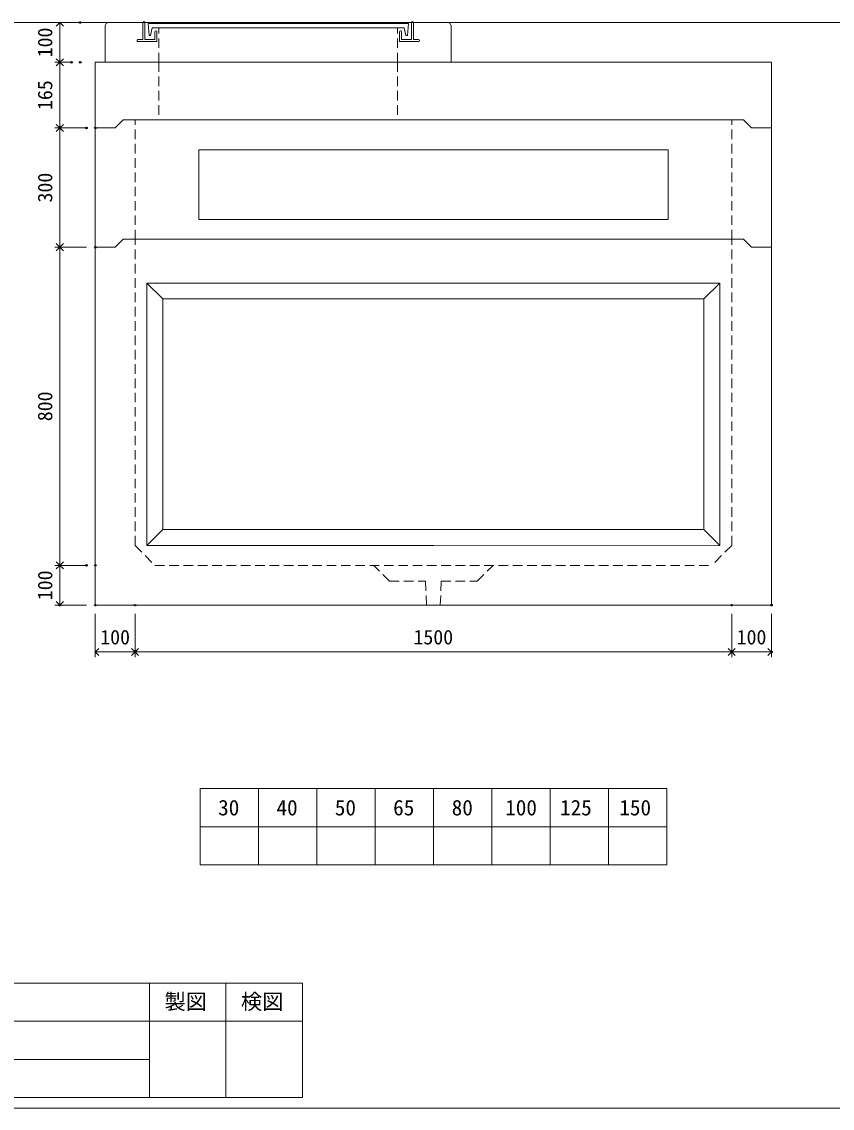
# Model space of a CAD drawing. Units: millimetres, scale not verified. Extents: x -6420 to 6420, y -3299 to 2858.
# Drawn here: x 285 to 2323, y -2858 to -126 of the extents above; entities that cross this region are included whole.
import ezdxf
from ezdxf.enums import TextEntityAlignment as Align

# ---------------------------------------------------------------- set-up
doc = ezdxf.new("R2010")
doc.units = ezdxf.units.MM
doc.header["$LTSCALE"] = 20
doc.header["$PDMODE"] = 32
doc.header["$PDSIZE"] = 4
doc.linetypes.add('DASHED1', pattern=[1.8, 1.2, -0.6])
doc.linetypes.add('USER2', pattern=[50.8, 31.75, -6.35, 6.35, -6.35])
doc.layers.add('0-1_Defpoints', color=7, linetype='Continuous')
for name, color, linetype, lineweight in [('0-2_waku', 7, 'Continuous', 18), ('0-3_gaikei', 7, 'Continuous', 18), ('0-4_kakure', 7, 'DASHED1', 5), ('0-5_sunpou', 7, 'Continuous', 5), ('0-8_uchigawa', 6, 'Continuous', 18), ('0-A_futa', 3, 'Continuous', 18), ('0-B_GL', 4, 'Continuous', 18), ('0-D_文字１', 7, 'Continuous', 18), ('1-2_uchigawa2', 6, 'USER2', 18)]:
    doc.layers.add(name, color=color, linetype=linetype, lineweight=lineweight)
doc.styles.add('ＭＳ ゴシック', font='')
doc.styles.get('ＭＳ ゴシック').set_extended_font_data('MS Gothic')

# ---------------------------------------------------------------- blocks, each defined once
blk = doc.blocks.new('_Open90')
at = {"layer": '0-5_sunpou'}
blk.add_line((0, 0), (-1, 0), dxfattribs=at)
blk.add_lwpolyline([(-0.5, 0.5), (0, 0), (-0.5, -0.5)], dxfattribs=at)
blk = doc.blocks.new('D99')
at = {"layer": '0-1_Defpoints'}
for p in [(2993.38, 2556.92), (2964.21, 2391.92), (3031.24, 2391.92)]:
    blk.add_point(p, dxfattribs=at)
at = {"layer": '0-5_sunpou'}
for p, q in [((2971.38, 2556.92), (2951.21, 2556.92)), ((2964.21, 2538.92), (2964.21, 2409.92)), ((3009.24, 2391.92), (2951.21, 2391.92))]:
    blk.add_line(p, q, dxfattribs=at)
at = {"layer": '0-5_sunpou', "xscale": 18, "yscale": 18}
for p, rotation in [((2964.21, 2556.92), 90), ((2964.21, 2391.92), 270)]:
    blk.add_blockref('_Open90', p, dxfattribs=dict(at, rotation=rotation))
at = {"layer": '0-5_sunpou', "style": 'ＭＳ ゴシック'}
blk.add_text('165', height=36.66, rotation=90, dxfattribs=at).set_placement((2956.21, 2436.92), align=Align.BOTTOM_LEFT)
blk = doc.blocks.new('D100')
at = {"layer": '0-1_Defpoints'}
for p in [(2993.38, 2556.92), (2964.21, 2391.92), (3031.24, 2391.92)]:
    blk.add_point(p, dxfattribs=at)
at = {"layer": '0-5_sunpou'}
for p, q in [((2971.38, 2556.92), (2951.21, 2556.92)), ((2964.21, 2538.92), (2964.21, 2409.92)), ((3009.24, 2391.92), (2951.21, 2391.92))]:
    blk.add_line(p, q, dxfattribs=at)
at = {"layer": '0-5_sunpou', "xscale": 18, "yscale": 18}
for p, rotation in [((2964.21, 2556.92), 90), ((2964.21, 2391.92), 270)]:
    blk.add_blockref('_Open90', p, dxfattribs=dict(at, rotation=rotation))
at = {"layer": '0-5_sunpou', "style": 'ＭＳ ゴシック'}
blk.add_text('165', height=36.66, rotation=90, dxfattribs=at).set_placement((2956.21, 2436.92), align=Align.BOTTOM_LEFT)
blk = doc.blocks.new('D117')
at = {"layer": '0-1_Defpoints'}
for p in [(3053.24, 2391.92), (2964.21, 2091.92), (3053.24, 2091.92)]:
    blk.add_point(p, dxfattribs=at)
at = {"layer": '0-5_sunpou'}
for p, q in [((3031.24, 2391.92), (2951.21, 2391.92)), ((2964.21, 2373.92), (2964.21, 2109.92)), ((3031.24, 2091.92), (2951.21, 2091.92))]:
    blk.add_line(p, q, dxfattribs=at)
at = {"layer": '0-5_sunpou', "xscale": 18, "yscale": 18}
for p, rotation in [((2964.21, 2391.92), 90), ((2964.21, 2091.92), 270)]:
    blk.add_blockref('_Open90', p, dxfattribs=dict(at, rotation=rotation))
at = {"layer": '0-5_sunpou', "style": 'ＭＳ ゴシック'}
blk.add_text('300', height=36.66, rotation=90, dxfattribs=at).set_placement((2956.21, 2204.42), align=Align.BOTTOM_LEFT)
blk = doc.blocks.new('D103')
at = {"layer": '0-1_Defpoints'}
for p in [(3053.24, 2091.92), (2964.21, 1291.92), (3053.24, 1291.92)]:
    blk.add_point(p, dxfattribs=at)
at = {"layer": '0-5_sunpou'}
for p, q in [((3031.24, 2091.92), (2951.21, 2091.92)), ((2964.21, 2073.92), (2964.21, 1309.92)), ((3031.24, 1291.92), (2951.21, 1291.92))]:
    blk.add_line(p, q, dxfattribs=at)
at = {"layer": '0-5_sunpou', "xscale": 18, "yscale": 18}
for p, rotation in [((2964.21, 2091.92), 90), ((2964.21, 1291.92), 270)]:
    blk.add_blockref('_Open90', p, dxfattribs=dict(at, rotation=rotation))
at = {"layer": '0-5_sunpou', "style": 'ＭＳ ゴシック'}
blk.add_text('800', height=36.66, rotation=90, dxfattribs=at).set_placement((2956.21, 1654.42), align=Align.BOTTOM_LEFT)
blk = doc.blocks.new('D104')
at = {"layer": '0-1_Defpoints'}
for p in [(3031.24, 1291.92), (2964.21, 1191.92), (3053.24, 1191.92)]:
    blk.add_point(p, dxfattribs=at)
at = {"layer": '0-5_sunpou'}
for p, q in [((3009.24, 1291.92), (2951.21, 1291.92)), ((2964.21, 1273.92), (2964.21, 1209.92)), ((3031.24, 1191.92), (2951.21, 1191.92))]:
    blk.add_line(p, q, dxfattribs=at)
at = {"layer": '0-5_sunpou', "xscale": 18, "yscale": 18}
for p, rotation in [((2964.21, 1291.92), 90), ((2964.21, 1191.92), 270)]:
    blk.add_blockref('_Open90', p, dxfattribs=dict(at, rotation=rotation))
at = {"layer": '0-5_sunpou', "style": 'ＭＳ ゴシック'}
blk.add_text('100', height=36.66, rotation=90, dxfattribs=at).set_placement((2956.21, 1204.42), align=Align.BOTTOM_LEFT)
blk = doc.blocks.new('D105')
at = {"layer": '0-1_Defpoints'}
for p in [(3053.24, 1191.92), (3153.24, 1191.92), (3153.24, 1074.2)]:
    blk.add_point(p, dxfattribs=at)
at = {"layer": '0-5_sunpou'}
for p, q in [((3053.24, 1169.92), (3053.24, 1061.2)), ((3153.24, 1169.92), (3153.24, 1061.2)), ((3071.24, 1074.2), (3135.24, 1074.2))]:
    blk.add_line(p, q, dxfattribs=at)
at = {"layer": '0-5_sunpou', "xscale": 18, "yscale": 18, "rotation": 180}
blk.add_blockref('_Open90', (3053.24, 1074.2), dxfattribs=at)
at = {"layer": '0-5_sunpou', "xscale": 18, "yscale": 18}
blk.add_blockref('_Open90', (3153.24, 1074.2), dxfattribs=at)
at = {"layer": '0-5_sunpou', "style": 'ＭＳ ゴシック'}
blk.add_text('100', height=36.66, dxfattribs=at).set_placement((3065.74, 1082.2), align=Align.BOTTOM_LEFT)
blk = doc.blocks.new('D106')
at = {"layer": '0-1_Defpoints'}
for p in [(3153.24, 1191.92), (4653.24, 1191.92), (4653.24, 1074.2)]:
    blk.add_point(p, dxfattribs=at)
at = {"layer": '0-5_sunpou'}
for p, q in [((3153.24, 1169.92), (3153.24, 1061.2)), ((4653.24, 1169.92), (4653.24, 1061.2)), ((3171.24, 1074.2), (4635.24, 1074.2))]:
    blk.add_line(p, q, dxfattribs=at)
at = {"layer": '0-5_sunpou', "xscale": 18, "yscale": 18, "rotation": 180}
blk.add_blockref('_Open90', (3153.24, 1074.2), dxfattribs=at)
at = {"layer": '0-5_sunpou', "xscale": 18, "yscale": 18}
blk.add_blockref('_Open90', (4653.24, 1074.2), dxfattribs=at)
at = {"layer": '0-5_sunpou', "style": 'ＭＳ ゴシック'}
blk.add_text('1500', height=36.66, dxfattribs=at).set_placement((3853.24, 1082.2), align=Align.BOTTOM_LEFT)
blk = doc.blocks.new('D107')
at = {"layer": '0-1_Defpoints'}
for p in [(4653.24, 1191.92), (4753.24, 1191.92), (4753.24, 1074.2)]:
    blk.add_point(p, dxfattribs=at)
at = {"layer": '0-5_sunpou'}
for p, q in [((4653.24, 1169.92), (4653.24, 1061.2)), ((4753.24, 1169.92), (4753.24, 1061.2)), ((4671.24, 1074.2), (4735.24, 1074.2))]:
    blk.add_line(p, q, dxfattribs=at)
at = {"layer": '0-5_sunpou', "xscale": 18, "yscale": 18, "rotation": 180}
blk.add_blockref('_Open90', (4653.24, 1074.2), dxfattribs=at)
at = {"layer": '0-5_sunpou', "xscale": 18, "yscale": 18}
blk.add_blockref('_Open90', (4753.24, 1074.2), dxfattribs=at)
at = {"layer": '0-5_sunpou', "style": 'ＭＳ ゴシック'}
blk.add_text('100', height=36.66, dxfattribs=at).set_placement((4665.74, 1082.2), align=Align.BOTTOM_LEFT)
blk = doc.blocks.new('D82')
at = {"layer": '0-1_Defpoints'}
for p in [(3015.38, 2656.92), (2964.21, 2556.92), (3015.38, 2556.92)]:
    blk.add_point(p, dxfattribs=at)
at = {"layer": '0-5_sunpou'}
for p, q in [((2993.38, 2656.92), (2951.21, 2656.92)), ((2964.21, 2638.92), (2964.21, 2574.92)), ((2993.38, 2556.92), (2951.21, 2556.92))]:
    blk.add_line(p, q, dxfattribs=at)
at = {"layer": '0-5_sunpou', "xscale": 18, "yscale": 18}
for p, rotation in [((2964.21, 2656.92), 90), ((2964.21, 2556.92), 270)]:
    blk.add_blockref('_Open90', p, dxfattribs=dict(at, rotation=rotation))
at = {"layer": '0-5_sunpou', "style": 'ＭＳ ゴシック'}
blk.add_text('100', height=36.66, rotation=90, dxfattribs=at).set_placement((2956.21, 2569.42), align=Align.BOTTOM_LEFT)
blk = doc.blocks.new('D83')
at = {"layer": '0-1_Defpoints'}
for p in [(3015.38, 2656.92), (2964.21, 2556.92), (3015.38, 2556.92)]:
    blk.add_point(p, dxfattribs=at)
at = {"layer": '0-5_sunpou'}
for p, q in [((2993.38, 2656.92), (2951.21, 2656.92)), ((2964.21, 2638.92), (2964.21, 2574.92)), ((2993.38, 2556.92), (2951.21, 2556.92))]:
    blk.add_line(p, q, dxfattribs=at)
at = {"layer": '0-5_sunpou', "xscale": 18, "yscale": 18}
for p, rotation in [((2964.21, 2656.92), 90), ((2964.21, 2556.92), 270)]:
    blk.add_blockref('_Open90', p, dxfattribs=dict(at, rotation=rotation))
at = {"layer": '0-5_sunpou', "style": 'ＭＳ ゴシック'}
blk.add_text('100', height=36.66, rotation=90, dxfattribs=at).set_placement((2956.21, 2569.42), align=Align.BOTTOM_LEFT)

msp = doc.modelspace()

# ---------------------------------------------------------------- linework, layer by layer
at = {"layer": '0-2_waku'}
for p, q in [((733.33, -2054.35), (733.33, -2246.35)), ((733.33, -2054.35), (733.33, -2246.35)), ((733.33, -2054.35), (733.33, -2246.35)), ((733.33, -2054.35), (733.33, -2246.35)), ((733.33, -2054.35), (1906.67, -2054.35)), ((880, -2054.35), (880, -2246.35)), ((1026.67, -2054.35), (1026.67, -2246.35)), ((1026.67, -2054.35), (1026.67, -2246.35)), ((1173.33, -2054.35), (1173.33, -2246.35)), ((1320, -2054.35), (1320, -2246.35)), ((1466.67, -2054.35), (1466.67, -2246.35)), ((1613.33, -2054.35), (1613.33, -2246.35)), ((1760, -2054.35), (1760, -2246.35)), ((1906.67, -2054.35), (1906.67, -2246.35)), ((733.33, -2150.35), (1906.67, -2150.35)), ((733.33, -2246.35), (1906.67, -2246.35)), ((-1713.33, -2543.65), (990.67, -2543.65)), ((606.67, -2543.65), (606.67, -2831.65)), ((606.67, -2543.65), (606.67, -2831.65)), ((798.67, -2543.65), (798.67, -2831.65)), ((990.67, -2543.65), (990.67, -2831.65)), ((-1713.33, -2639.65), (990.67, -2639.65)), ((-1713.33, -2735.65), (606.67, -2735.65)), ((-1713.33, -2831.65), (990.67, -2831.65)), ((-1740, -2858.31), (6420, -2858.31))]:
    msp.add_line(p, q, dxfattribs=at)
at = {"layer": '0-3_gaikei'}
for p, q in [((505, -128.23), (590, -128.23)), ((1270, -128.23), (1355, -128.23)), ((495, -228.23), (495, -138.23)), ((1365, -228.23), (1365, -138.23)), ((470, -228.23), (470, -693.23)), ((470, -228.23), (2170, -228.23)), ((470, -228.23), (2170, -228.23)), ((470, -228.23), (2170, -228.23)), ((470, -228.23), (2170, -228.23)), ((470, -228.23), (2170, -228.23)), ((470, -243.23), (470, -228.23)), ((470, -243.23), (470, -228.23)), ((495, -228.23), (1365, -228.23)), ((495, -228.23), (1365, -228.23)), ((2170, -693.23), (2170, -228.23)), ((540, -373.23), (520, -393.23)), ((540, -373.23), (520, -393.23)), ((540, -373.23), (520, -393.23)), ((540, -373.23), (520, -393.23)), ((540, -373.23), (520, -393.23)), ((540, -373.23), (520, -393.23)), ((540, -373.23), (520, -393.23)), ((540, -373.23), (520, -393.23)), ((540, -373.23), (520, -393.23)), ((540, -373.23), (520, -393.23)), ((540, -373.23), (520, -393.23)), ((540, -373.23), (520, -393.23)), ((540, -373.23), (520, -393.23)), ((540, -373.23), (520, -393.23)), ((540, -373.23), (2100, -373.23)), ((540, -373.23), (2100, -373.23)), ((540, -373.23), (2100, -373.23)), ((540, -373.23), (2100, -373.23)), ((540, -373.23), (2100, -373.23)), ((540, -373.23), (2100, -373.23)), ((540, -373.23), (2100, -373.23)), ((540, -373.23), (2100, -373.23)), ((540, -373.23), (2100, -373.23)), ((540, -373.23), (2100, -373.23)), ((540, -373.23), (2100, -373.23)), ((540, -373.23), (2100, -373.23)), ((540, -373.23), (2100, -373.23)), ((540, -373.23), (2100, -373.23)), ((2100, -373.23), (2120, -393.23)), ((2100, -373.23), (2120, -393.23)), ((2100, -373.23), (2120, -393.23)), ((2100, -373.23), (2120, -393.23)), ((2100, -373.23), (2120, -393.23)), ((2100, -373.23), (2120, -393.23)), ((2100, -373.23), (2120, -393.23)), ((2100, -373.23), (2120, -393.23)), ((2100, -373.23), (2120, -393.23)), ((2100, -373.23), (2120, -393.23)), ((2100, -373.23), (2120, -393.23)), ((2100, -373.23), (2120, -393.23)), ((2100, -373.23), (2120, -393.23)), ((2100, -373.23), (2120, -393.23)), ((470, -393.23), (520, -393.23)), ((470, -393.23), (520, -393.23)), ((470, -393.23), (520, -393.23)), ((470, -393.23), (520, -393.23)), ((470, -393.23), (520, -393.23)), ((470, -393.23), (520, -393.23)), ((470, -393.23), (520, -393.23)), ((470, -393.23), (520, -393.23)), ((470, -393.23), (520, -393.23)), ((470, -393.23), (520, -393.23)), ((470, -393.23), (520, -393.23)), ((470, -393.23), (520, -393.23)), ((470, -393.23), (520, -393.23)), ((470, -393.23), (520, -393.23)), ((2120, -393.23), (2170, -393.23)), ((2120, -393.23), (2170, -393.23)), ((2120, -393.23), (2170, -393.23)), ((2120, -393.23), (2170, -393.23)), ((2120, -393.23), (2170, -393.23)), ((2120, -393.23), (2170, -393.23)), ((2120, -393.23), (2170, -393.23)), ((2120, -393.23), (2170, -393.23)), ((2120, -393.23), (2170, -393.23)), ((2120, -393.23), (2170, -393.23)), ((2120, -393.23), (2170, -393.23)), ((2120, -393.23), (2170, -393.23)), ((2120, -393.23), (2170, -393.23)), ((2120, -393.23), (2170, -393.23)), ((540, -673.23), (520, -693.23)), ((540, -673.23), (520, -693.23)), ((540, -673.23), (520, -693.23)), ((540, -673.23), (520, -693.23)), ((540, -673.23), (520, -693.23)), ((540, -673.23), (520, -693.23)), ((540, -673.23), (520, -693.23)), ((540, -673.23), (520, -693.23)), ((540, -673.23), (520, -693.23)), ((540, -673.23), (520, -693.23)), ((540, -673.23), (520, -693.23)), ((540, -673.23), (520, -693.23)), ((540, -673.23), (520, -693.23)), ((540, -673.23), (520, -693.23)), ((540, -673.23), (520, -693.23)), ((540, -673.23), (520, -693.23)), ((540, -673.23), (520, -693.23)), ((540, -673.23), (520, -693.23)), ((540, -673.23), (520, -693.23)), ((540, -673.23), (520, -693.23)), ((540, -673.23), (2100, -673.23)), ((540, -673.23), (2100, -673.23)), ((540, -673.23), (2100, -673.23)), ((540, -673.23), (2100, -673.23)), ((540, -673.23), (2100, -673.23)), ((540, -673.23), (2100, -673.23)), ((540, -673.23), (2100, -673.23)), ((540, -673.23), (2100, -673.23)), ((540, -673.23), (2100, -673.23)), ((540, -673.23), (2100, -673.23)), ((540, -673.23), (2100, -673.23)), ((540, -673.23), (2100, -673.23)), ((540, -673.23), (2100, -673.23)), ((540, -673.23), (2100, -673.23)), ((540, -673.23), (2100, -673.23)), ((540, -673.23), (2100, -673.23)), ((540, -673.23), (2100, -673.23)), ((540, -673.23), (2100, -673.23)), ((540, -673.23), (2100, -673.23)), ((540, -673.23), (2100, -673.23)), ((2100, -673.23), (2120, -693.23)), ((2100, -673.23), (2120, -693.23)), ((2100, -673.23), (2120, -693.23)), ((2100, -673.23), (2120, -693.23)), ((2100, -673.23), (2120, -693.23)), ((2100, -673.23), (2120, -693.23)), ((2100, -673.23), (2120, -693.23)), ((2100, -673.23), (2120, -693.23)), ((2100, -673.23), (2120, -693.23)), ((2100, -673.23), (2120, -693.23)), ((2100, -673.23), (2120, -693.23)), ((2100, -673.23), (2120, -693.23)), ((2100, -673.23), (2120, -693.23)), ((2100, -673.23), (2120, -693.23)), ((2100, -673.23), (2120, -693.23)), ((2100, -673.23), (2120, -693.23)), ((2100, -673.23), (2120, -693.23)), ((2100, -673.23), (2120, -693.23)), ((2100, -673.23), (2120, -693.23)), ((2100, -673.23), (2120, -693.23)), ((470, -693.23), (520, -693.23)), ((470, -693.23), (520, -693.23)), ((470, -693.23), (520, -693.23)), ((470, -693.23), (520, -693.23)), ((470, -693.23), (520, -693.23)), ((470, -693.23), (520, -693.23)), ((470, -693.23), (520, -693.23)), ((470, -693.23), (470, -1593.23)), ((470, -693.23), (520, -693.23)), ((470, -693.23), (520, -693.23)), ((470, -693.23), (520, -693.23)), ((470, -693.23), (520, -693.23)), ((470, -693.23), (520, -693.23)), ((470, -693.23), (520, -693.23)), ((470, -693.23), (520, -693.23)), ((470, -693.23), (520, -693.23)), ((470, -693.23), (520, -693.23)), ((470, -693.23), (520, -693.23)), ((470, -693.23), (520, -693.23)), ((470, -693.23), (520, -693.23)), ((470, -693.23), (520, -693.23)), ((2120, -693.23), (2170, -693.23)), ((2120, -693.23), (2170, -693.23)), ((2120, -693.23), (2170, -693.23)), ((2120, -693.23), (2170, -693.23)), ((2120, -693.23), (2170, -693.23)), ((2120, -693.23), (2170, -693.23)), ((2120, -693.23), (2170, -693.23)), ((2120, -693.23), (2170, -693.23)), ((2120, -693.23), (2170, -693.23)), ((2120, -693.23), (2170, -693.23)), ((2120, -693.23), (2170, -693.23)), ((2120, -693.23), (2170, -693.23)), ((2120, -693.23), (2170, -693.23)), ((2120, -693.23), (2170, -693.23)), ((2120, -693.23), (2170, -693.23)), ((2120, -693.23), (2170, -693.23)), ((2120, -693.23), (2170, -693.23)), ((2120, -693.23), (2170, -693.23)), ((2120, -693.23), (2170, -693.23)), ((2120, -693.23), (2170, -693.23)), ((2170, -1593.23), (2170, -693.23)), ((470, -1593.23), (2170, -1593.23))]:
    msp.add_line(p, q, dxfattribs=at)
for centre, radius, start, end in [((504.42, -137.65), 9.44, 86.47383, 183.52617), ((1355.33, -137.9), 9.68, 358.04251, 91.95749)]:
    msp.add_arc(centre, radius, start, end, dxfattribs=at)
at = {"layer": '0-4_kakure'}
for p, q in [((630, -228.23), (630, -141.73)), ((1230, -228.23), (1230, -141.73)), ((630, -228.23), (630, -373.23)), ((1230, -228.23), (1230, -373.23)), ((570, -673.23), (570, -373.23)), ((2070, -673.23), (2070, -373.23)), ((570, -1443.23), (570, -673.23)), ((2070, -1443.23), (2070, -673.23)), ((570, -1443.23), (620, -1493.23)), ((2070, -1443.23), (2020, -1493.23)), ((620, -1493.23), (2020, -1493.23)), ((1210, -1533.23), (1170, -1493.23)), ((1210, -1533.23), (1300, -1533.23)), ((1300, -1533.23), (1302.5, -1593.23)), ((1340, -1533.23), (1337.5, -1593.23))]:
    msp.add_line(p, q, dxfattribs=at)
msp.add_lwpolyline([(1340, -1533.23), (1430, -1533.23), (1470, -1493.23)], dxfattribs=at)
at = {"layer": '0-8_uchigawa'}
for p, q in [((600, -783.23), (1320, -783.23)), ((600, -783.23), (600, -1443.23)), ((640, -823.23), (600, -783.23)), ((2040, -783.23), (1320, -783.23)), ((2000, -823.23), (2040, -783.23)), ((2040, -783.23), (2040, -1443.23)), ((2040, -783.23), (2040, -1443.23)), ((640, -823.23), (640, -1403.23)), ((640, -823.23), (1320, -823.23)), ((640, -823.23), (1320, -823.23)), ((2000, -823.23), (1320, -823.23)), ((2000, -823.23), (2000, -1403.23)), ((640, -1403.23), (600, -1443.23)), ((640, -1403.23), (1320, -1403.23)), ((600, -1443.23), (1320, -1443.23)), ((1320.69, -1443.92), (2040, -1443.23))]:
    msp.add_line(p, q, dxfattribs=at)
msp.add_lwpolyline([(1320, -1403.23), (2000, -1403.23), (2040, -1443.23)], dxfattribs=at)
at = {"layer": '0-A_futa'}
for p, q in [((590, -128.23), (590, -171.23)), ((592, -126.23), (595, -126.23)), ((595, -126.23), (595, -171.23)), ((602.81, -130.73), (1257.14, -130.73)), ((602.81, -130.73), (605.3, -160.73)), ((1257.14, -130.73), (1254.89, -160.73)), ((1265, -126.23), (1268, -126.23)), ((1265, -126.23), (1265, -171.23)), ((1270, -128.23), (1270, -171.23)), ((605.3, -160.73), (609.01, -160.73)), ((613.33, -141.73), (609.01, -160.73)), ((613.33, -141.73), (1246.67, -141.73)), ((620, -151.23), (620, -171.23)), ((622, -149.23), (623, -149.23)), ((625, -151.23), (625, -176.23)), ((1235, -151.23), (1235, -176.23)), ((1238, -149.23), (1237, -149.23)), ((1240, -151.23), (1240, -171.23)), ((1246.67, -141.73), (1250.99, -160.73)), ((1254.89, -160.73), (1250.99, -160.73)), ((575, -173.23), (575, -174.23)), ((577, -171.23), (590, -171.23)), ((625, -176.23), (577, -176.23)), ((595, -171.23), (620, -171.23)), ((1235, -176.23), (1283, -176.23)), ((1265, -171.23), (1240, -171.23)), ((1283, -171.23), (1270, -171.23)), ((1285, -173.23), (1285, -174.23))]:
    msp.add_line(p, q, dxfattribs=at)
for centre, start, end in [((592, -128.23), 90, 180), ((1268, -128.23), 0, 90), ((622, -151.23), 90, 180), ((623, -151.23), 0, 90), ((1237, -151.23), 90, 180), ((1238, -151.23), 0, 90), ((577, -173.23), 90, 180), ((577, -174.23), 180, 270), ((1283, -173.23), 0, 90), ((1283, -174.23), 270, 0)]:
    msp.add_arc(centre, 2, start, end, dxfattribs=at)
at = {"layer": '0-B_GL'}
msp.add_line((-1740, -128.35), (6420, -128.35), dxfattribs=at)
at = {"layer": '1-2_uchigawa2'}
for p, q in [((730, -448.23), (1320, -448.23)), ((730, -448.23), (730, -623.23)), ((1910, -448.23), (1320, -448.23)), ((1910, -448.23), (1910, -623.23)), ((730, -623.23), (1320.53, -623.23)), ((1910, -623.23), (1319.47, -623.23))]:
    msp.add_line(p, q, dxfattribs=at)

# ---------------------------------------------------------------- block references
at = {"layer": '0-5_sunpou'}
for name in ['D82', 'D83', 'D99', 'D100', 'D117', 'D103', 'D104', 'D105', 'D106', 'D107']:
    msp.add_blockref(name, (-2583.24, -2785.15), dxfattribs=at)

# ---------------------------------------------------------------- texts
at = {"layer": '0-D_文字１', "style": 'ＭＳ ゴシック'}
for s, p in [('30', (778.92, -2133.63)), ('40', (925.59, -2133.63)), ('50', (1072.26, -2133.63)), ('65', (1218.92, -2133.63)), ('80', (1366.14, -2133.63)), ('100', (1500.63, -2133.63)), ('125', (1638.48, -2133.63)), ('150', (1787.5, -2133.63)), ('製図', (644.08, -2621.31)), ('検図', (836.08, -2621.31))]:
    msp.add_text(s, height=39.1, dxfattribs=at).set_placement(p, align=Align.BOTTOM_LEFT)

doc.saveas('drawing.dxf')
